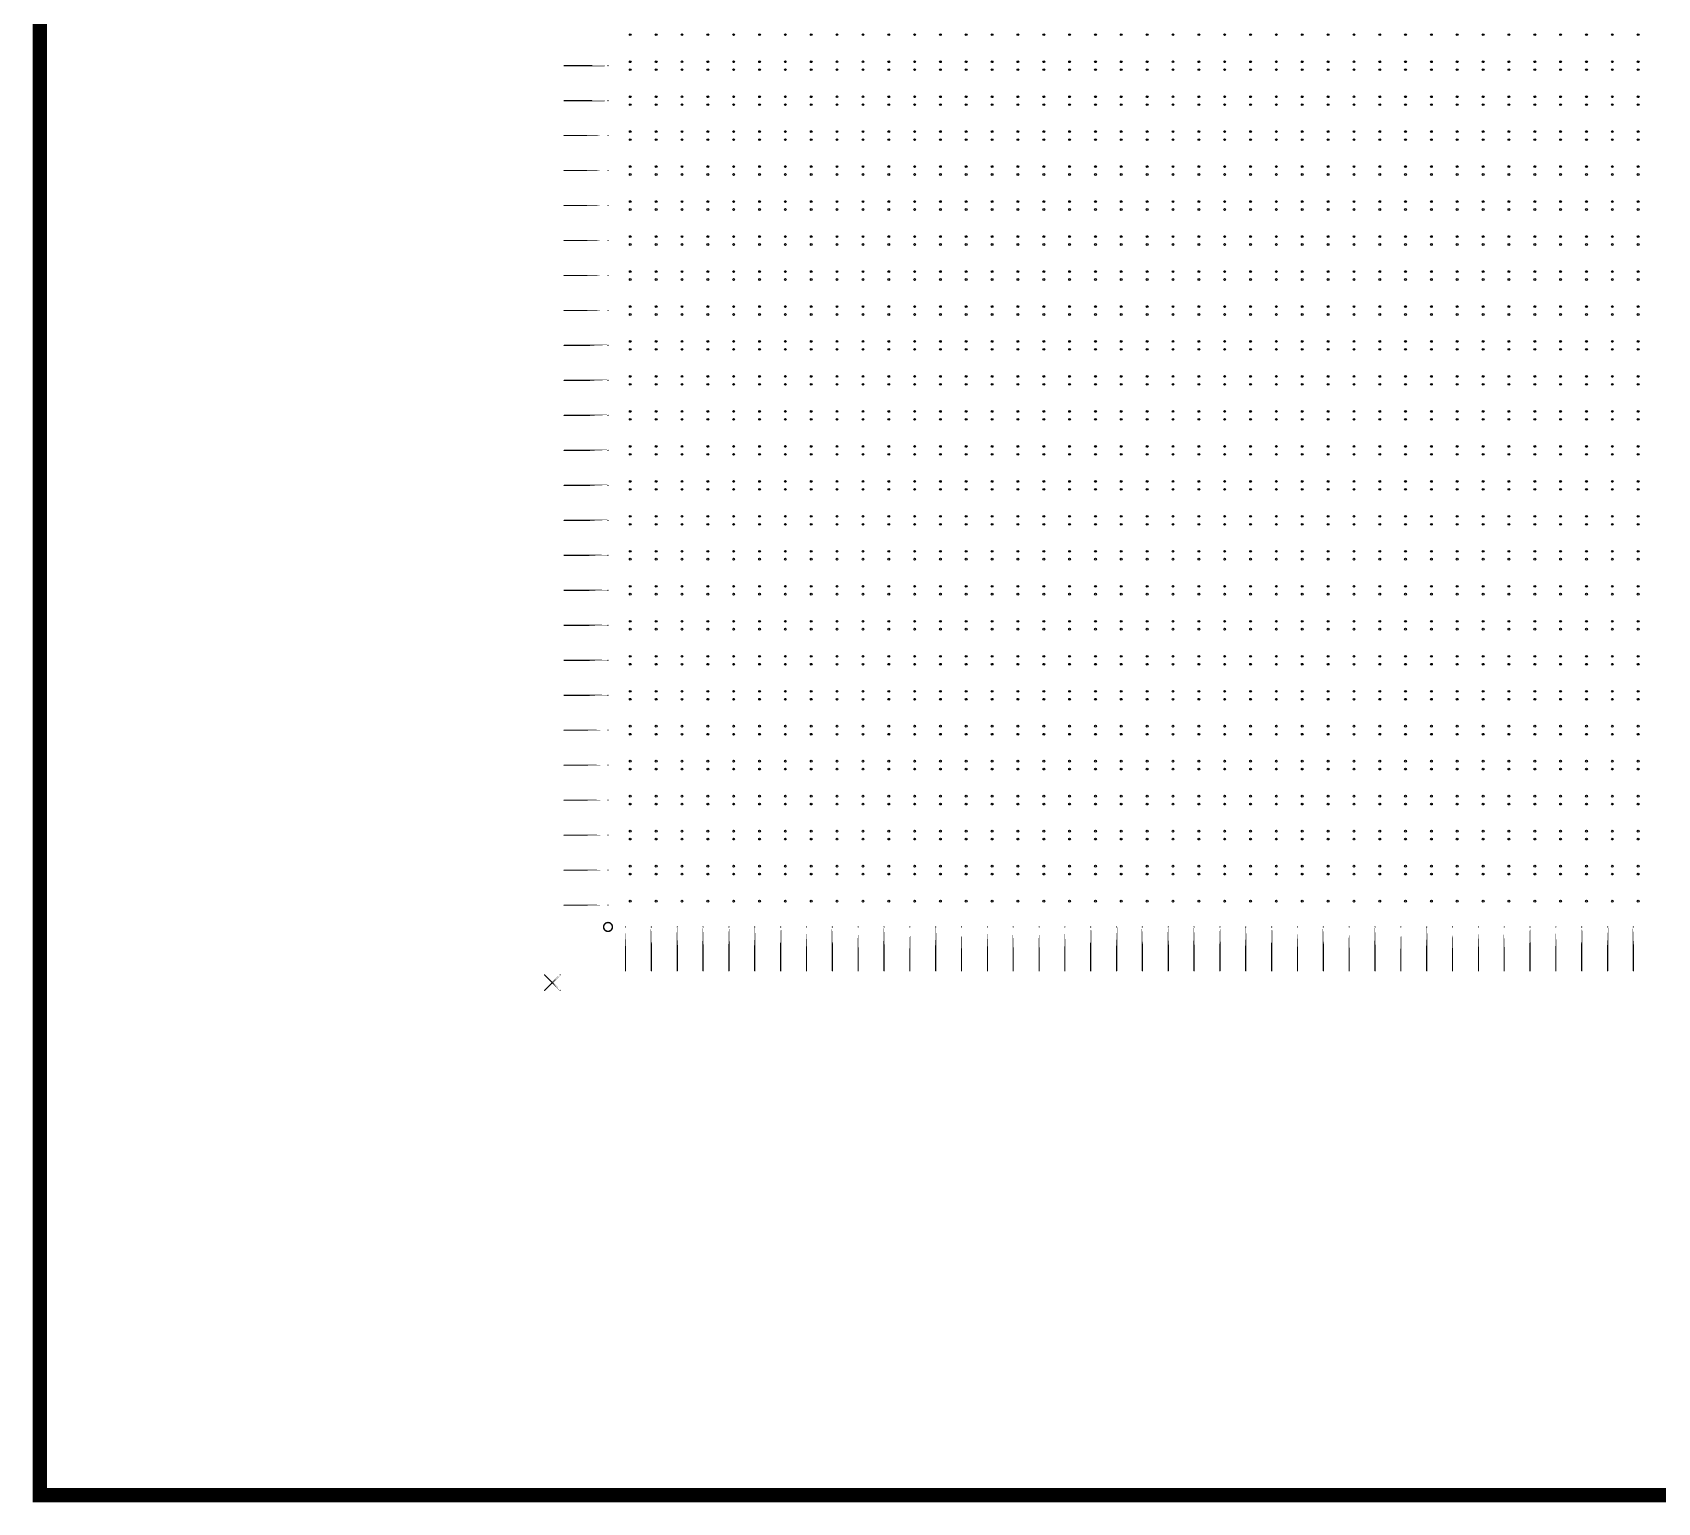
# Model space of a CAD drawing. Extents: x 11 to 212, y 11 to 212.
# Drawn here: x 10.7 to 121.7, y 10.7 to 111.1 of the extents above; entities that cross this region are included whole.
import ezdxf

# ---------------------------------------------------------------- set-up
doc = ezdxf.new("R2010")
doc.units = 0
doc.layers.get('0').update_dxf_attribs({"linetype": 'continuous'})
doc.layers.add('P2', color=7, linetype='continuous')

# ---------------------------------------------------------------- blocks, each defined once
blk = doc.blocks.new('cutlineendpoint')
at = {"const_width": 0.04}
blk.add_lwpolyline([(-0.02, 0, 1), (0.02, 0, 1)], format="xyb", close=True, dxfattribs=at)

msp = doc.modelspace()

# ---------------------------------------------------------------- linework, layer by layer
at = {"layer": 'P2'}
for points, const_width in [([(11.2, 211.2), (211.2, 211.2), (211.2, 11.2), (11.2, 11.2)], 1), ([(50, 108.81), (47, 108.81)], 0.08), ([(50, 106.42), (47, 106.42)], 0.08), ([(50, 104.04), (47, 104.04)], 0.08), ([(50, 101.65), (47, 101.65)], 0.08), ([(50, 99.26), (47, 99.26)], 0.08), ([(50, 96.87), (47, 96.87)], 0.08), ([(50, 94.48), (47, 94.48)], 0.08), ([(50, 92.09), (47, 92.09)], 0.08), ([(50, 89.71), (47, 89.71)], 0.08), ([(50, 87.32), (47, 87.32)], 0.08), ([(50, 84.93), (47, 84.93)], 0.08), ([(50, 82.54), (47, 82.54)], 0.08), ([(50, 80.15), (47, 80.15)], 0.08), ([(50, 77.76), (47, 77.76)], 0.08), ([(50, 75.38), (47, 75.38)], 0.08), ([(50, 72.99), (47, 72.99)], 0.08), ([(50, 70.6), (47, 70.6)], 0.08), ([(50, 68.21), (47, 68.21)], 0.08), ([(50, 65.82), (47, 65.82)], 0.08), ([(50, 63.44), (47, 63.44)], 0.08), ([(50, 61.05), (47, 61.05)], 0.08), ([(50, 58.66), (47, 58.66)], 0.08), ([(50, 56.27), (47, 56.27)], 0.08), ([(50, 53.88), (47, 53.88)], 0.08), ([(50, 51.49), (47, 51.49)], 0.08), ([(51.2, 50), (51.2, 47)], 0.08), ([(52.96, 50), (52.96, 47)], 0.08), ([(54.73, 50), (54.73, 47)], 0.08), ([(56.49, 50), (56.49, 47)], 0.08), ([(58.26, 50), (58.26, 47)], 0.08), ([(60.02, 50), (60.02, 47)], 0.08), ([(61.79, 50), (61.79, 47)], 0.08), ([(63.55, 50), (63.55, 47)], 0.08), ([(65.32, 50), (65.32, 47)], 0.08), ([(67.08, 50), (67.08, 47)], 0.08), ([(68.85, 50), (68.85, 47)], 0.08), ([(70.61, 50), (70.61, 47)], 0.08), ([(72.38, 50), (72.38, 47)], 0.08), ([(74.14, 50), (74.14, 47)], 0.08), ([(75.91, 50), (75.91, 47)], 0.08), ([(77.67, 50), (77.67, 47)], 0.08), ([(79.44, 50), (79.44, 47)], 0.08), ([(81.2, 50), (81.2, 47)], 0.08), ([(82.96, 50), (82.96, 47)], 0.08), ([(84.73, 50), (84.73, 47)], 0.08), ([(86.49, 50), (86.49, 47)], 0.08), ([(88.26, 50), (88.26, 47)], 0.08), ([(90.02, 50), (90.02, 47)], 0.08), ([(91.79, 50), (91.79, 47)], 0.08), ([(93.55, 50), (93.55, 47)], 0.08), ([(95.32, 50), (95.32, 47)], 0.08), ([(97.08, 50), (97.08, 47)], 0.08), ([(98.85, 50), (98.85, 47)], 0.08), ([(100.61, 50), (100.61, 47)], 0.08), ([(102.38, 50), (102.38, 47)], 0.08), ([(104.14, 50), (104.14, 47)], 0.08), ([(105.91, 50), (105.91, 47)], 0.08), ([(107.67, 50), (107.67, 47)], 0.08), ([(109.44, 50), (109.44, 47)], 0.08), ([(111.2, 50), (111.2, 47)], 0.08), ([(112.96, 50), (112.96, 47)], 0.08), ([(114.73, 50), (114.73, 47)], 0.08), ([(116.49, 50), (116.49, 47)], 0.08), ([(118.26, 50), (118.26, 47)], 0.08), ([(120.02, 50), (120.02, 47)], 0.08), ([(46.73, 46.73), (45.67, 45.67)], 0.08), ([(46.73, 45.67), (45.67, 46.73)], 0.08)]:
    msp.add_lwpolyline(points, close=True, dxfattribs=dict(at, const_width=const_width))
at = {"layer": 'P2', "const_width": 0.1}
msp.add_lwpolyline([(49.7, 50, 1), (50.3, 50, 1)], format="xyb", close=True, dxfattribs=at)
at = {"layer": 'P2'}
for centre in [(51.52, 110.93), (53.29, 110.93), (55.05, 110.93), (56.82, 110.93), (58.58, 110.93), (60.35, 110.93), (62.11, 110.93), (63.88, 110.93), (65.64, 110.93), (67.41, 110.93), (69.17, 110.93), (70.94, 110.93), (72.7, 110.93), (74.46, 110.93), (76.23, 110.93), (77.99, 110.93), (79.76, 110.93), (81.52, 110.93), (83.29, 110.93), (85.05, 110.93), (86.82, 110.93), (88.58, 110.93), (90.35, 110.93), (92.11, 110.93), (93.88, 110.93), (95.64, 110.93), (97.41, 110.93), (99.17, 110.93), (100.94, 110.93), (102.7, 110.93), (104.46, 110.93), (106.23, 110.93), (107.99, 110.93), (109.76, 110.93), (111.52, 110.93), (113.29, 110.93), (115.05, 110.93), (116.82, 110.93), (118.58, 110.93), (120.35, 110.93), (51.52, 109.08), (53.29, 109.08), (55.05, 109.08), (56.82, 109.08), (58.58, 109.08), (60.35, 109.08), (62.11, 109.08), (63.88, 109.08), (65.64, 109.08), (67.41, 109.08), (69.17, 109.08), (70.94, 109.08), (72.7, 109.08), (74.46, 109.08), (76.23, 109.08), (77.99, 109.08), (79.76, 109.08), (81.52, 109.08), (83.29, 109.08), (85.05, 109.08), (86.82, 109.08), (88.58, 109.08), (90.35, 109.08), (92.11, 109.08), (93.88, 109.08), (95.64, 109.08), (97.41, 109.08), (99.17, 109.08), (100.94, 109.08), (102.7, 109.08), (104.46, 109.08), (106.23, 109.08), (107.99, 109.08), (109.76, 109.08), (111.52, 109.08), (113.29, 109.08), (115.05, 109.08), (116.82, 109.08), (118.58, 109.08), (120.35, 109.08), (51.52, 108.54), (53.29, 108.54), (55.05, 108.54), (56.82, 108.54), (58.58, 108.54), (60.35, 108.54), (62.11, 108.54), (63.88, 108.54), (65.64, 108.54), (67.41, 108.54), (69.17, 108.54), (70.94, 108.54), (72.7, 108.54), (74.46, 108.54), (76.23, 108.54), (77.99, 108.54), (79.76, 108.54), (81.52, 108.54), (83.29, 108.54), (85.05, 108.54), (86.82, 108.54), (88.58, 108.54), (90.35, 108.54), (92.11, 108.54), (93.88, 108.54), (95.64, 108.54), (97.41, 108.54), (99.17, 108.54), (100.94, 108.54), (102.7, 108.54), (104.46, 108.54), (106.23, 108.54), (107.99, 108.54), (109.76, 108.54), (111.52, 108.54), (113.29, 108.54), (115.05, 108.54), (116.82, 108.54), (118.58, 108.54), (120.35, 108.54), (51.52, 106.69), (53.29, 106.69), (55.05, 106.69), (56.82, 106.69), (58.58, 106.69), (60.35, 106.69), (62.11, 106.69), (63.88, 106.69), (65.64, 106.69), (67.41, 106.69), (69.17, 106.69), (70.94, 106.69), (72.7, 106.69), (74.46, 106.69), (76.23, 106.69), (77.99, 106.69), (79.76, 106.69), (81.52, 106.69), (83.29, 106.69), (85.05, 106.69), (86.82, 106.69), (88.58, 106.69), (90.35, 106.69), (92.11, 106.69), (93.88, 106.69), (95.64, 106.69), (97.41, 106.69), (99.17, 106.69), (100.94, 106.69), (102.7, 106.69), (104.46, 106.69), (106.23, 106.69), (107.99, 106.69), (109.76, 106.69), (111.52, 106.69), (113.29, 106.69), (115.05, 106.69), (116.82, 106.69), (118.58, 106.69), (120.35, 106.69), (51.52, 106.15), (53.29, 106.15), (55.05, 106.15), (56.82, 106.15), (58.58, 106.15), (60.35, 106.15), (62.11, 106.15), (63.88, 106.15), (65.64, 106.15), (67.41, 106.15), (69.17, 106.15), (70.94, 106.15), (72.7, 106.15), (74.46, 106.15), (76.23, 106.15), (77.99, 106.15), (79.76, 106.15), (81.52, 106.15), (83.29, 106.15), (85.05, 106.15), (86.82, 106.15), (88.58, 106.15), (90.35, 106.15), (92.11, 106.15), (93.88, 106.15), (95.64, 106.15), (97.41, 106.15), (99.17, 106.15), (100.94, 106.15), (102.7, 106.15), (104.46, 106.15), (106.23, 106.15), (107.99, 106.15), (109.76, 106.15), (111.52, 106.15), (113.29, 106.15), (115.05, 106.15), (116.82, 106.15), (118.58, 106.15), (120.35, 106.15), (51.52, 104.31), (53.29, 104.31), (55.05, 104.31), (56.82, 104.31), (58.58, 104.31), (60.35, 104.31), (62.11, 104.31), (63.88, 104.31), (65.64, 104.31), (67.41, 104.31), (69.17, 104.31), (70.94, 104.31), (72.7, 104.31), (74.46, 104.31), (76.23, 104.31), (77.99, 104.31), (79.76, 104.31), (81.52, 104.31), (83.29, 104.31), (85.05, 104.31), (86.82, 104.31), (88.58, 104.31), (90.35, 104.31), (92.11, 104.31), (93.88, 104.31), (95.64, 104.31), (97.41, 104.31), (99.17, 104.31), (100.94, 104.31), (102.7, 104.31), (104.46, 104.31), (106.23, 104.31), (107.99, 104.31), (109.76, 104.31), (111.52, 104.31), (113.29, 104.31), (115.05, 104.31), (116.82, 104.31), (118.58, 104.31), (120.35, 104.31), (51.52, 103.76), (53.29, 103.76), (55.05, 103.76), (56.82, 103.76), (58.58, 103.76), (60.35, 103.76), (62.11, 103.76), (63.88, 103.76), (65.64, 103.76), (67.41, 103.76), (69.17, 103.76), (70.94, 103.76), (72.7, 103.76), (74.46, 103.76), (76.23, 103.76), (77.99, 103.76), (79.76, 103.76), (81.52, 103.76), (83.29, 103.76), (85.05, 103.76), (86.82, 103.76), (88.58, 103.76), (90.35, 103.76), (92.11, 103.76), (93.88, 103.76), (95.64, 103.76), (97.41, 103.76), (99.17, 103.76), (100.94, 103.76), (102.7, 103.76), (104.46, 103.76), (106.23, 103.76), (107.99, 103.76), (109.76, 103.76), (111.52, 103.76), (113.29, 103.76), (115.05, 103.76), (116.82, 103.76), (118.58, 103.76), (120.35, 103.76), (51.52, 101.92), (51.52, 101.38), (53.29, 101.92), (53.29, 101.38), (55.05, 101.92), (55.05, 101.38), (56.82, 101.92), (56.82, 101.38), (58.58, 101.92), (58.58, 101.38), (60.35, 101.92), (60.35, 101.38), (62.11, 101.92), (62.11, 101.38), (63.88, 101.92), (63.88, 101.38), (65.64, 101.92), (65.64, 101.38), (67.41, 101.92), (67.41, 101.38), (69.17, 101.92), (69.17, 101.38), (70.94, 101.92), (70.94, 101.38), (72.7, 101.92), (72.7, 101.38), (74.46, 101.92), (74.46, 101.38), (76.23, 101.92), (76.23, 101.38), (77.99, 101.92), (77.99, 101.38), (79.76, 101.92), (79.76, 101.38), (81.52, 101.92), (81.52, 101.38), (83.29, 101.92), (83.29, 101.38), (85.05, 101.92), (85.05, 101.38), (86.82, 101.92), (86.82, 101.38), (88.58, 101.92), (88.58, 101.38), (90.35, 101.92), (90.35, 101.38), (92.11, 101.92), (92.11, 101.38), (93.88, 101.92), (93.88, 101.38), (95.64, 101.92), (95.64, 101.38), (97.41, 101.92), (97.41, 101.38), (99.17, 101.92), (99.17, 101.38), (100.94, 101.92), (100.94, 101.38), (102.7, 101.92), (102.7, 101.38), (104.46, 101.92), (104.46, 101.38), (106.23, 101.92), (106.23, 101.38), (107.99, 101.92), (107.99, 101.38), (109.76, 101.92), (109.76, 101.38), (111.52, 101.92), (111.52, 101.38), (113.29, 101.92), (113.29, 101.38), (115.05, 101.92), (115.05, 101.38), (116.82, 101.92), (116.82, 101.38), (118.58, 101.92), (118.58, 101.38), (120.35, 101.92), (120.35, 101.38), (51.52, 99.53), (51.52, 98.99), (53.29, 99.53), (53.29, 98.99), (55.05, 99.53), (55.05, 98.99), (56.82, 99.53), (56.82, 98.99), (58.58, 99.53), (58.58, 98.99), (60.35, 99.53), (60.35, 98.99), (62.11, 99.53), (62.11, 98.99), (63.88, 99.53), (63.88, 98.99), (65.64, 99.53), (65.64, 98.99), (67.41, 99.53), (67.41, 98.99), (69.17, 99.53), (69.17, 98.99), (70.94, 99.53), (70.94, 98.99), (72.7, 99.53), (72.7, 98.99), (74.46, 99.53), (74.46, 98.99), (76.23, 99.53), (76.23, 98.99), (77.99, 99.53), (77.99, 98.99), (79.76, 99.53), (79.76, 98.99), (81.52, 99.53), (81.52, 98.99), (83.29, 99.53), (83.29, 98.99), (85.05, 99.53), (85.05, 98.99), (86.82, 99.53), (86.82, 98.99), (88.58, 99.53), (88.58, 98.99), (90.35, 99.53), (90.35, 98.99), (92.11, 99.53), (92.11, 98.99), (93.88, 99.53), (93.88, 98.99), (95.64, 99.53), (95.64, 98.99), (97.41, 99.53), (97.41, 98.99), (99.17, 99.53), (99.17, 98.99), (100.94, 99.53), (100.94, 98.99), (102.7, 99.53), (102.7, 98.99), (104.46, 99.53), (104.46, 98.99), (106.23, 99.53), (106.23, 98.99), (107.99, 99.53), (107.99, 98.99), (109.76, 99.53), (109.76, 98.99), (111.52, 99.53), (111.52, 98.99), (113.29, 99.53), (113.29, 98.99), (115.05, 99.53), (115.05, 98.99), (116.82, 99.53), (116.82, 98.99), (118.58, 99.53), (118.58, 98.99), (120.35, 99.53), (120.35, 98.99), (51.52, 97.14), (51.52, 96.6), (53.29, 97.14), (53.29, 96.6), (55.05, 97.14), (55.05, 96.6), (56.82, 97.14), (56.82, 96.6), (58.58, 97.14), (58.58, 96.6), (60.35, 97.14), (60.35, 96.6), (62.11, 97.14), (62.11, 96.6), (63.88, 97.14), (63.88, 96.6), (65.64, 97.14), (65.64, 96.6), (67.41, 97.14), (67.41, 96.6), (69.17, 97.14), (69.17, 96.6), (70.94, 97.14), (70.94, 96.6), (72.7, 97.14), (72.7, 96.6), (74.46, 97.14), (74.46, 96.6), (76.23, 97.14), (76.23, 96.6), (77.99, 97.14), (77.99, 96.6), (79.76, 97.14), (79.76, 96.6), (81.52, 97.14), (81.52, 96.6), (83.29, 97.14), (83.29, 96.6), (85.05, 97.14), (85.05, 96.6), (86.82, 97.14), (86.82, 96.6), (88.58, 97.14), (88.58, 96.6), (90.35, 97.14), (90.35, 96.6), (92.11, 97.14), (92.11, 96.6), (93.88, 97.14), (93.88, 96.6), (95.64, 97.14), (95.64, 96.6), (97.41, 97.14), (97.41, 96.6), (99.17, 97.14), (99.17, 96.6), (100.94, 97.14), (100.94, 96.6), (102.7, 97.14), (102.7, 96.6), (104.46, 97.14), (104.46, 96.6), (106.23, 97.14), (106.23, 96.6), (107.99, 97.14), (107.99, 96.6), (109.76, 97.14), (109.76, 96.6), (111.52, 97.14), (111.52, 96.6), (113.29, 97.14), (113.29, 96.6), (115.05, 97.14), (115.05, 96.6), (116.82, 97.14), (116.82, 96.6), (118.58, 97.14), (118.58, 96.6), (120.35, 97.14), (120.35, 96.6), (51.52, 94.75), (53.29, 94.75), (55.05, 94.75), (56.82, 94.75), (58.58, 94.75), (60.35, 94.75), (62.11, 94.75), (63.88, 94.75), (65.64, 94.75), (67.41, 94.75), (69.17, 94.75), (70.94, 94.75), (72.7, 94.75), (74.46, 94.75), (76.23, 94.75), (77.99, 94.75), (79.76, 94.75), (81.52, 94.75), (83.29, 94.75), (85.05, 94.75), (86.82, 94.75), (88.58, 94.75), (90.35, 94.75), (92.11, 94.75), (93.88, 94.75), (95.64, 94.75), (97.41, 94.75), (99.17, 94.75), (100.94, 94.75), (102.7, 94.75), (104.46, 94.75), (106.23, 94.75), (107.99, 94.75), (109.76, 94.75), (111.52, 94.75), (113.29, 94.75), (115.05, 94.75), (116.82, 94.75), (118.58, 94.75), (120.35, 94.75), (51.52, 94.21), (53.29, 94.21), (55.05, 94.21), (56.82, 94.21), (58.58, 94.21), (60.35, 94.21), (62.11, 94.21), (63.88, 94.21), (65.64, 94.21), (67.41, 94.21), (69.17, 94.21), (70.94, 94.21), (72.7, 94.21), (74.46, 94.21), (76.23, 94.21), (77.99, 94.21), (79.76, 94.21), (81.52, 94.21), (83.29, 94.21), (85.05, 94.21), (86.82, 94.21), (88.58, 94.21), (90.35, 94.21), (92.11, 94.21), (93.88, 94.21), (95.64, 94.21), (97.41, 94.21), (99.17, 94.21), (100.94, 94.21), (102.7, 94.21), (104.46, 94.21), (106.23, 94.21), (107.99, 94.21), (109.76, 94.21), (111.52, 94.21), (113.29, 94.21), (115.05, 94.21), (116.82, 94.21), (118.58, 94.21), (120.35, 94.21), (51.52, 92.36), (53.29, 92.36), (55.05, 92.36), (56.82, 92.36), (58.58, 92.36), (60.35, 92.36), (62.11, 92.36), (63.88, 92.36), (65.64, 92.36), (67.41, 92.36), (69.17, 92.36), (70.94, 92.36), (72.7, 92.36), (74.46, 92.36), (76.23, 92.36), (77.99, 92.36), (79.76, 92.36), (81.52, 92.36), (83.29, 92.36), (85.05, 92.36), (86.82, 92.36), (88.58, 92.36), (90.35, 92.36), (92.11, 92.36), (93.88, 92.36), (95.64, 92.36), (97.41, 92.36), (99.17, 92.36), (100.94, 92.36), (102.7, 92.36), (104.46, 92.36), (106.23, 92.36), (107.99, 92.36), (109.76, 92.36), (111.52, 92.36), (113.29, 92.36), (115.05, 92.36), (116.82, 92.36), (118.58, 92.36), (120.35, 92.36), (51.52, 91.82), (53.29, 91.82), (55.05, 91.82), (56.82, 91.82), (58.58, 91.82), (60.35, 91.82), (62.11, 91.82), (63.88, 91.82), (65.64, 91.82), (67.41, 91.82), (69.17, 91.82), (70.94, 91.82), (72.7, 91.82), (74.46, 91.82), (76.23, 91.82), (77.99, 91.82), (79.76, 91.82), (81.52, 91.82), (83.29, 91.82), (85.05, 91.82), (86.82, 91.82), (88.58, 91.82), (90.35, 91.82), (92.11, 91.82), (93.88, 91.82), (95.64, 91.82), (97.41, 91.82), (99.17, 91.82), (100.94, 91.82), (102.7, 91.82), (104.46, 91.82), (106.23, 91.82), (107.99, 91.82), (109.76, 91.82), (111.52, 91.82), (113.29, 91.82), (115.05, 91.82), (116.82, 91.82), (118.58, 91.82), (120.35, 91.82), (51.52, 89.98), (53.29, 89.98), (55.05, 89.98), (56.82, 89.98), (58.58, 89.98), (60.35, 89.98), (62.11, 89.98), (63.88, 89.98), (65.64, 89.98), (67.41, 89.98), (69.17, 89.98), (70.94, 89.98), (72.7, 89.98), (74.46, 89.98), (76.23, 89.98), (77.99, 89.98), (79.76, 89.98), (81.52, 89.98), (83.29, 89.98), (85.05, 89.98), (86.82, 89.98), (88.58, 89.98), (90.35, 89.98), (92.11, 89.98), (93.88, 89.98), (95.64, 89.98), (97.41, 89.98), (99.17, 89.98), (100.94, 89.98), (102.7, 89.98), (104.46, 89.98), (106.23, 89.98), (107.99, 89.98), (109.76, 89.98), (111.52, 89.98), (113.29, 89.98), (115.05, 89.98), (116.82, 89.98), (118.58, 89.98), (120.35, 89.98), (51.52, 89.44), (53.29, 89.44), (55.05, 89.44), (56.82, 89.44), (58.58, 89.44), (60.35, 89.44), (62.11, 89.44), (63.88, 89.44), (65.64, 89.44), (67.41, 89.44), (69.17, 89.44), (70.94, 89.44), (72.7, 89.44), (74.46, 89.44), (76.23, 89.44), (77.99, 89.44), (79.76, 89.44), (81.52, 89.44), (83.29, 89.44), (85.05, 89.44), (86.82, 89.44), (88.58, 89.44), (90.35, 89.44), (92.11, 89.44), (93.88, 89.44), (95.64, 89.44), (97.41, 89.44), (99.17, 89.44), (100.94, 89.44), (102.7, 89.44), (104.46, 89.44), (106.23, 89.44), (107.99, 89.44), (109.76, 89.44), (111.52, 89.44), (113.29, 89.44), (115.05, 89.44), (116.82, 89.44), (118.58, 89.44), (120.35, 89.44), (51.52, 87.59), (51.52, 87.05), (53.29, 87.59), (53.29, 87.05), (55.05, 87.59), (55.05, 87.05), (56.82, 87.59), (56.82, 87.05), (58.58, 87.59), (58.58, 87.05), (60.35, 87.59), (60.35, 87.05), (62.11, 87.59), (62.11, 87.05), (63.88, 87.59), (63.88, 87.05), (65.64, 87.59), (65.64, 87.05), (67.41, 87.59), (67.41, 87.05), (69.17, 87.59), (69.17, 87.05), (70.94, 87.59), (70.94, 87.05), (72.7, 87.59), (72.7, 87.05), (74.46, 87.59), (74.46, 87.05), (76.23, 87.59), (76.23, 87.05), (77.99, 87.59), (77.99, 87.05), (79.76, 87.59), (79.76, 87.05), (81.52, 87.59), (81.52, 87.05), (83.29, 87.59), (83.29, 87.05), (85.05, 87.59), (85.05, 87.05), (86.82, 87.59), (86.82, 87.05), (88.58, 87.59), (88.58, 87.05), (90.35, 87.59), (90.35, 87.05), (92.11, 87.59), (92.11, 87.05), (93.88, 87.59), (93.88, 87.05), (95.64, 87.59), (95.64, 87.05), (97.41, 87.59), (97.41, 87.05), (99.17, 87.59), (99.17, 87.05), (100.94, 87.59), (100.94, 87.05), (102.7, 87.59), (102.7, 87.05), (104.46, 87.59), (104.46, 87.05), (106.23, 87.59), (106.23, 87.05), (107.99, 87.59), (107.99, 87.05), (109.76, 87.59), (109.76, 87.05), (111.52, 87.59), (111.52, 87.05), (113.29, 87.59), (113.29, 87.05), (115.05, 87.59), (115.05, 87.05), (116.82, 87.59), (116.82, 87.05), (118.58, 87.59), (118.58, 87.05), (120.35, 87.59), (120.35, 87.05), (51.52, 85.2), (51.52, 84.66), (53.29, 85.2), (53.29, 84.66), (55.05, 85.2), (55.05, 84.66), (56.82, 85.2), (56.82, 84.66), (58.58, 85.2), (58.58, 84.66), (60.35, 85.2), (60.35, 84.66), (62.11, 85.2), (62.11, 84.66), (63.88, 85.2), (63.88, 84.66), (65.64, 85.2), (65.64, 84.66), (67.41, 85.2), (67.41, 84.66), (69.17, 85.2), (69.17, 84.66), (70.94, 85.2), (70.94, 84.66), (72.7, 85.2), (72.7, 84.66), (74.46, 85.2), (74.46, 84.66), (76.23, 85.2), (76.23, 84.66), (77.99, 85.2), (77.99, 84.66), (79.76, 85.2), (79.76, 84.66), (81.52, 85.2), (81.52, 84.66), (83.29, 85.2), (83.29, 84.66), (85.05, 85.2), (85.05, 84.66), (86.82, 85.2), (86.82, 84.66), (88.58, 85.2), (88.58, 84.66), (90.35, 85.2), (90.35, 84.66), (92.11, 85.2), (92.11, 84.66), (93.88, 85.2), (93.88, 84.66), (95.64, 85.2), (95.64, 84.66), (97.41, 85.2), (97.41, 84.66), (99.17, 85.2), (99.17, 84.66), (100.94, 85.2), (100.94, 84.66), (102.7, 85.2), (102.7, 84.66), (104.46, 85.2), (104.46, 84.66), (106.23, 85.2), (106.23, 84.66), (107.99, 85.2), (107.99, 84.66), (109.76, 85.2), (109.76, 84.66), (111.52, 85.2), (111.52, 84.66), (113.29, 85.2), (113.29, 84.66), (115.05, 85.2), (115.05, 84.66), (116.82, 85.2), (116.82, 84.66), (118.58, 85.2), (118.58, 84.66), (120.35, 85.2), (120.35, 84.66), (51.52, 82.81), (51.52, 82.27), (53.29, 82.81), (53.29, 82.27), (55.05, 82.81), (55.05, 82.27), (56.82, 82.81), (56.82, 82.27), (58.58, 82.81), (58.58, 82.27), (60.35, 82.81), (60.35, 82.27), (62.11, 82.81), (62.11, 82.27), (63.88, 82.81), (63.88, 82.27), (65.64, 82.81), (65.64, 82.27), (67.41, 82.81), (67.41, 82.27), (69.17, 82.81), (69.17, 82.27), (70.94, 82.81), (70.94, 82.27), (72.7, 82.81), (72.7, 82.27), (74.46, 82.81), (74.46, 82.27), (76.23, 82.81), (76.23, 82.27), (77.99, 82.81), (77.99, 82.27), (79.76, 82.81), (79.76, 82.27), (81.52, 82.81), (81.52, 82.27), (83.29, 82.81), (83.29, 82.27), (85.05, 82.81), (85.05, 82.27), (86.82, 82.81), (86.82, 82.27), (88.58, 82.81), (88.58, 82.27), (90.35, 82.81), (90.35, 82.27), (92.11, 82.81), (92.11, 82.27), (93.88, 82.81), (93.88, 82.27), (95.64, 82.81), (95.64, 82.27), (97.41, 82.81), (97.41, 82.27), (99.17, 82.81), (99.17, 82.27), (100.94, 82.81), (100.94, 82.27), (102.7, 82.81), (102.7, 82.27), (104.46, 82.81), (104.46, 82.27), (106.23, 82.81), (106.23, 82.27), (107.99, 82.81), (107.99, 82.27), (109.76, 82.81), (109.76, 82.27), (111.52, 82.81), (111.52, 82.27), (113.29, 82.81), (113.29, 82.27), (115.05, 82.81), (115.05, 82.27), (116.82, 82.81), (116.82, 82.27), (118.58, 82.81), (118.58, 82.27), (120.35, 82.81), (120.35, 82.27), (51.52, 80.42), (51.52, 79.88), (53.29, 80.42), (53.29, 79.88), (55.05, 80.42), (55.05, 79.88), (56.82, 80.42), (56.82, 79.88), (58.58, 80.42), (58.58, 79.88), (60.35, 80.42), (60.35, 79.88), (62.11, 80.42), (62.11, 79.88), (63.88, 80.42), (63.88, 79.88), (65.64, 80.42), (65.64, 79.88), (67.41, 80.42), (67.41, 79.88), (69.17, 80.42), (69.17, 79.88), (70.94, 80.42), (70.94, 79.88), (72.7, 80.42), (72.7, 79.88), (74.46, 80.42), (74.46, 79.88), (76.23, 80.42), (76.23, 79.88), (77.99, 80.42), (77.99, 79.88), (79.76, 80.42), (79.76, 79.88), (81.52, 80.42), (81.52, 79.88), (83.29, 80.42), (83.29, 79.88), (85.05, 80.42), (85.05, 79.88), (86.82, 80.42), (86.82, 79.88), (88.58, 80.42), (88.58, 79.88), (90.35, 80.42), (90.35, 79.88), (92.11, 80.42), (92.11, 79.88), (93.88, 80.42), (93.88, 79.88), (95.64, 80.42), (95.64, 79.88), (97.41, 80.42), (97.41, 79.88), (99.17, 80.42), (99.17, 79.88), (100.94, 80.42), (100.94, 79.88), (102.7, 80.42), (102.7, 79.88), (104.46, 80.42), (104.46, 79.88), (106.23, 80.42), (106.23, 79.88), (107.99, 80.42), (107.99, 79.88), (109.76, 80.42), (109.76, 79.88), (111.52, 80.42), (111.52, 79.88), (113.29, 80.42), (113.29, 79.88), (115.05, 80.42), (115.05, 79.88), (116.82, 80.42), (116.82, 79.88), (118.58, 80.42), (118.58, 79.88), (120.35, 80.42), (120.35, 79.88), (51.52, 78.04), (53.29, 78.04), (55.05, 78.04), (56.82, 78.04), (58.58, 78.04), (60.35, 78.04), (62.11, 78.04), (63.88, 78.04), (65.64, 78.04), (67.41, 78.04), (69.17, 78.04), (70.94, 78.04), (72.7, 78.04), (74.46, 78.04), (76.23, 78.04), (77.99, 78.04), (79.76, 78.04), (81.52, 78.04), (83.29, 78.04), (85.05, 78.04), (86.82, 78.04), (88.58, 78.04), (90.35, 78.04), (92.11, 78.04), (93.88, 78.04), (95.64, 78.04), (97.41, 78.04), (99.17, 78.04), (100.94, 78.04), (102.7, 78.04), (104.46, 78.04), (106.23, 78.04), (107.99, 78.04), (109.76, 78.04), (111.52, 78.04), (113.29, 78.04), (115.05, 78.04), (116.82, 78.04), (118.58, 78.04), (120.35, 78.04), (51.52, 77.49), (53.29, 77.49), (55.05, 77.49), (56.82, 77.49), (58.58, 77.49), (60.35, 77.49), (62.11, 77.49), (63.88, 77.49), (65.64, 77.49), (67.41, 77.49), (69.17, 77.49), (70.94, 77.49), (72.7, 77.49), (74.46, 77.49), (76.23, 77.49), (77.99, 77.49), (79.76, 77.49), (81.52, 77.49), (83.29, 77.49), (85.05, 77.49), (86.82, 77.49), (88.58, 77.49), (90.35, 77.49), (92.11, 77.49), (93.88, 77.49), (95.64, 77.49), (97.41, 77.49), (99.17, 77.49), (100.94, 77.49), (102.7, 77.49), (104.46, 77.49), (106.23, 77.49), (107.99, 77.49), (109.76, 77.49), (111.52, 77.49), (113.29, 77.49), (115.05, 77.49), (116.82, 77.49), (118.58, 77.49), (120.35, 77.49), (51.52, 75.65), (53.29, 75.65), (55.05, 75.65), (56.82, 75.65), (58.58, 75.65), (60.35, 75.65), (62.11, 75.65), (63.88, 75.65), (65.64, 75.65), (67.41, 75.65), (69.17, 75.65), (70.94, 75.65), (72.7, 75.65), (74.46, 75.65), (76.23, 75.65), (77.99, 75.65), (79.76, 75.65), (81.52, 75.65), (83.29, 75.65), (85.05, 75.65), (86.82, 75.65), (88.58, 75.65), (90.35, 75.65), (92.11, 75.65), (93.88, 75.65), (95.64, 75.65), (97.41, 75.65), (99.17, 75.65), (100.94, 75.65), (102.7, 75.65), (104.46, 75.65), (106.23, 75.65), (107.99, 75.65), (109.76, 75.65), (111.52, 75.65), (113.29, 75.65), (115.05, 75.65), (116.82, 75.65), (118.58, 75.65), (120.35, 75.65), (51.52, 75.11), (53.29, 75.11), (55.05, 75.11), (56.82, 75.11), (58.58, 75.11), (60.35, 75.11), (62.11, 75.11), (63.88, 75.11), (65.64, 75.11), (67.41, 75.11), (69.17, 75.11), (70.94, 75.11), (72.7, 75.11), (74.46, 75.11), (76.23, 75.11), (77.99, 75.11), (79.76, 75.11), (81.52, 75.11), (83.29, 75.11), (85.05, 75.11), (86.82, 75.11), (88.58, 75.11), (90.35, 75.11), (92.11, 75.11), (93.88, 75.11), (95.64, 75.11), (97.41, 75.11), (99.17, 75.11), (100.94, 75.11), (102.7, 75.11), (104.46, 75.11), (106.23, 75.11), (107.99, 75.11), (109.76, 75.11), (111.52, 75.11), (113.29, 75.11), (115.05, 75.11), (116.82, 75.11), (118.58, 75.11), (120.35, 75.11), (51.52, 73.26), (53.29, 73.26), (55.05, 73.26), (56.82, 73.26), (58.58, 73.26), (60.35, 73.26), (62.11, 73.26), (63.88, 73.26), (65.64, 73.26), (67.41, 73.26), (69.17, 73.26), (70.94, 73.26), (72.7, 73.26), (74.46, 73.26), (76.23, 73.26), (77.99, 73.26), (79.76, 73.26), (81.52, 73.26), (83.29, 73.26), (85.05, 73.26), (86.82, 73.26), (88.58, 73.26), (90.35, 73.26), (92.11, 73.26), (93.88, 73.26), (95.64, 73.26), (97.41, 73.26), (99.17, 73.26), (100.94, 73.26), (102.7, 73.26), (104.46, 73.26), (106.23, 73.26), (107.99, 73.26), (109.76, 73.26), (111.52, 73.26), (113.29, 73.26), (115.05, 73.26), (116.82, 73.26), (118.58, 73.26), (120.35, 73.26), (51.52, 72.72), (53.29, 72.72), (55.05, 72.72), (56.82, 72.72), (58.58, 72.72), (60.35, 72.72), (62.11, 72.72), (63.88, 72.72), (65.64, 72.72), (67.41, 72.72), (69.17, 72.72), (70.94, 72.72), (72.7, 72.72), (74.46, 72.72), (76.23, 72.72), (77.99, 72.72), (79.76, 72.72), (81.52, 72.72), (83.29, 72.72), (85.05, 72.72), (86.82, 72.72), (88.58, 72.72), (90.35, 72.72), (92.11, 72.72), (93.88, 72.72), (95.64, 72.72), (97.41, 72.72), (99.17, 72.72), (100.94, 72.72), (102.7, 72.72), (104.46, 72.72), (106.23, 72.72), (107.99, 72.72), (109.76, 72.72), (111.52, 72.72), (113.29, 72.72), (115.05, 72.72), (116.82, 72.72), (118.58, 72.72), (120.35, 72.72), (51.52, 70.87), (51.52, 70.33), (53.29, 70.87), (53.29, 70.33), (55.05, 70.87), (55.05, 70.33), (56.82, 70.87), (56.82, 70.33), (58.58, 70.87), (58.58, 70.33), (60.35, 70.87), (60.35, 70.33), (62.11, 70.87), (62.11, 70.33), (63.88, 70.87), (63.88, 70.33), (65.64, 70.87), (65.64, 70.33), (67.41, 70.87), (67.41, 70.33), (69.17, 70.87), (69.17, 70.33), (70.94, 70.87), (70.94, 70.33), (72.7, 70.87), (72.7, 70.33), (74.46, 70.87), (74.46, 70.33), (76.23, 70.87), (76.23, 70.33), (77.99, 70.87), (77.99, 70.33), (79.76, 70.87), (79.76, 70.33), (81.52, 70.87), (81.52, 70.33), (83.29, 70.87), (83.29, 70.33), (85.05, 70.87), (85.05, 70.33), (86.82, 70.87), (86.82, 70.33), (88.58, 70.87), (88.58, 70.33), (90.35, 70.87), (90.35, 70.33), (92.11, 70.87), (92.11, 70.33), (93.88, 70.87), (93.88, 70.33), (95.64, 70.87), (95.64, 70.33), (97.41, 70.87), (97.41, 70.33), (99.17, 70.87), (99.17, 70.33), (100.94, 70.87), (100.94, 70.33), (102.7, 70.87), (102.7, 70.33), (104.46, 70.87), (104.46, 70.33), (106.23, 70.87), (106.23, 70.33), (107.99, 70.87), (107.99, 70.33), (109.76, 70.87), (109.76, 70.33), (111.52, 70.87), (111.52, 70.33), (113.29, 70.87), (113.29, 70.33), (115.05, 70.87), (115.05, 70.33), (116.82, 70.87), (116.82, 70.33), (118.58, 70.87), (118.58, 70.33), (120.35, 70.87), (120.35, 70.33), (51.52, 68.48), (51.52, 67.94), (53.29, 68.48), (53.29, 67.94), (55.05, 68.48), (55.05, 67.94), (56.82, 68.48), (56.82, 67.94), (58.58, 68.48), (58.58, 67.94), (60.35, 68.48), (60.35, 67.94), (62.11, 68.48), (62.11, 67.94), (63.88, 68.48), (63.88, 67.94), (65.64, 68.48), (65.64, 67.94), (67.41, 68.48), (67.41, 67.94), (69.17, 68.48), (69.17, 67.94), (70.94, 68.48), (70.94, 67.94), (72.7, 68.48), (72.7, 67.94), (74.46, 68.48), (74.46, 67.94), (76.23, 68.48), (76.23, 67.94), (77.99, 68.48), (77.99, 67.94), (79.76, 68.48), (79.76, 67.94), (81.52, 68.48), (81.52, 67.94), (83.29, 68.48), (83.29, 67.94), (85.05, 68.48), (85.05, 67.94), (86.82, 68.48), (86.82, 67.94), (88.58, 68.48), (88.58, 67.94), (90.35, 68.48), (90.35, 67.94), (92.11, 68.48), (92.11, 67.94), (93.88, 68.48), (93.88, 67.94), (95.64, 68.48), (95.64, 67.94), (97.41, 68.48), (97.41, 67.94), (99.17, 68.48), (99.17, 67.94), (100.94, 68.48), (100.94, 67.94), (102.7, 68.48), (102.7, 67.94), (104.46, 68.48), (104.46, 67.94), (106.23, 68.48), (106.23, 67.94), (107.99, 68.48), (107.99, 67.94), (109.76, 68.48), (109.76, 67.94), (111.52, 68.48), (111.52, 67.94), (113.29, 68.48), (113.29, 67.94), (115.05, 68.48), (115.05, 67.94), (116.82, 68.48), (116.82, 67.94), (118.58, 68.48), (118.58, 67.94), (120.35, 68.48), (120.35, 67.94), (51.52, 66.09), (51.52, 65.55), (53.29, 66.09), (53.29, 65.55), (55.05, 66.09), (55.05, 65.55), (56.82, 66.09), (56.82, 65.55), (58.58, 66.09), (58.58, 65.55), (60.35, 66.09), (60.35, 65.55), (62.11, 66.09), (62.11, 65.55), (63.88, 66.09), (63.88, 65.55), (65.64, 66.09), (65.64, 65.55), (67.41, 66.09), (67.41, 65.55), (69.17, 66.09), (69.17, 65.55), (70.94, 66.09), (70.94, 65.55), (72.7, 66.09), (72.7, 65.55), (74.46, 66.09), (74.46, 65.55), (76.23, 66.09), (76.23, 65.55), (77.99, 66.09), (77.99, 65.55), (79.76, 66.09), (79.76, 65.55), (81.52, 66.09), (81.52, 65.55), (83.29, 66.09), (83.29, 65.55), (85.05, 66.09), (85.05, 65.55), (86.82, 66.09), (86.82, 65.55), (88.58, 66.09), (88.58, 65.55), (90.35, 66.09), (90.35, 65.55), (92.11, 66.09), (92.11, 65.55), (93.88, 66.09), (93.88, 65.55), (95.64, 66.09), (95.64, 65.55), (97.41, 66.09), (97.41, 65.55), (99.17, 66.09), (99.17, 65.55), (100.94, 66.09), (100.94, 65.55), (102.7, 66.09), (102.7, 65.55), (104.46, 66.09), (104.46, 65.55), (106.23, 66.09), (106.23, 65.55), (107.99, 66.09), (107.99, 65.55), (109.76, 66.09), (109.76, 65.55), (111.52, 66.09), (111.52, 65.55), (113.29, 66.09), (113.29, 65.55), (115.05, 66.09), (115.05, 65.55), (116.82, 66.09), (116.82, 65.55), (118.58, 66.09), (118.58, 65.55), (120.35, 66.09), (120.35, 65.55), (51.52, 63.71), (53.29, 63.71), (55.05, 63.71), (56.82, 63.71), (58.58, 63.71), (60.35, 63.71), (62.11, 63.71), (63.88, 63.71), (65.64, 63.71), (67.41, 63.71), (69.17, 63.71), (70.94, 63.71), (72.7, 63.71), (74.46, 63.71), (76.23, 63.71), (77.99, 63.71), (79.76, 63.71), (81.52, 63.71), (83.29, 63.71), (85.05, 63.71), (86.82, 63.71), (88.58, 63.71), (90.35, 63.71), (92.11, 63.71), (93.88, 63.71), (95.64, 63.71), (97.41, 63.71), (99.17, 63.71), (100.94, 63.71), (102.7, 63.71), (104.46, 63.71), (106.23, 63.71), (107.99, 63.71), (109.76, 63.71), (111.52, 63.71), (113.29, 63.71), (115.05, 63.71), (116.82, 63.71), (118.58, 63.71), (120.35, 63.71), (51.52, 63.16), (53.29, 63.16), (55.05, 63.16), (56.82, 63.16), (58.58, 63.16), (60.35, 63.16), (62.11, 63.16), (63.88, 63.16), (65.64, 63.16), (67.41, 63.16), (69.17, 63.16), (70.94, 63.16), (72.7, 63.16), (74.46, 63.16), (76.23, 63.16), (77.99, 63.16), (79.76, 63.16), (81.52, 63.16), (83.29, 63.16), (85.05, 63.16), (86.82, 63.16), (88.58, 63.16), (90.35, 63.16), (92.11, 63.16), (93.88, 63.16), (95.64, 63.16), (97.41, 63.16), (99.17, 63.16), (100.94, 63.16), (102.7, 63.16), (104.46, 63.16), (106.23, 63.16), (107.99, 63.16), (109.76, 63.16), (111.52, 63.16), (113.29, 63.16), (115.05, 63.16), (116.82, 63.16), (118.58, 63.16), (120.35, 63.16), (51.52, 61.32), (53.29, 61.32), (55.05, 61.32), (56.82, 61.32), (58.58, 61.32), (60.35, 61.32), (62.11, 61.32), (63.88, 61.32), (65.64, 61.32), (67.41, 61.32), (69.17, 61.32), (70.94, 61.32), (72.7, 61.32), (74.46, 61.32), (76.23, 61.32), (77.99, 61.32), (79.76, 61.32), (81.52, 61.32), (83.29, 61.32), (85.05, 61.32), (86.82, 61.32), (88.58, 61.32), (90.35, 61.32), (92.11, 61.32), (93.88, 61.32), (95.64, 61.32), (97.41, 61.32), (99.17, 61.32), (100.94, 61.32), (102.7, 61.32), (104.46, 61.32), (106.23, 61.32), (107.99, 61.32), (109.76, 61.32), (111.52, 61.32), (113.29, 61.32), (115.05, 61.32), (116.82, 61.32), (118.58, 61.32), (120.35, 61.32), (51.52, 60.78), (53.29, 60.78), (55.05, 60.78), (56.82, 60.78), (58.58, 60.78), (60.35, 60.78), (62.11, 60.78), (63.88, 60.78), (65.64, 60.78), (67.41, 60.78), (69.17, 60.78), (70.94, 60.78), (72.7, 60.78), (74.46, 60.78), (76.23, 60.78), (77.99, 60.78), (79.76, 60.78), (81.52, 60.78), (83.29, 60.78), (85.05, 60.78), (86.82, 60.78), (88.58, 60.78), (90.35, 60.78), (92.11, 60.78), (93.88, 60.78), (95.64, 60.78), (97.41, 60.78), (99.17, 60.78), (100.94, 60.78), (102.7, 60.78), (104.46, 60.78), (106.23, 60.78), (107.99, 60.78), (109.76, 60.78), (111.52, 60.78), (113.29, 60.78), (115.05, 60.78), (116.82, 60.78), (118.58, 60.78), (120.35, 60.78), (51.52, 58.93), (53.29, 58.93), (55.05, 58.93), (56.82, 58.93), (58.58, 58.93), (60.35, 58.93), (62.11, 58.93), (63.88, 58.93), (65.64, 58.93), (67.41, 58.93), (69.17, 58.93), (70.94, 58.93), (72.7, 58.93), (74.46, 58.93), (76.23, 58.93), (77.99, 58.93), (79.76, 58.93), (81.52, 58.93), (83.29, 58.93), (85.05, 58.93), (86.82, 58.93), (88.58, 58.93), (90.35, 58.93), (92.11, 58.93), (93.88, 58.93), (95.64, 58.93), (97.41, 58.93), (99.17, 58.93), (100.94, 58.93), (102.7, 58.93), (104.46, 58.93), (106.23, 58.93), (107.99, 58.93), (109.76, 58.93), (111.52, 58.93), (113.29, 58.93), (115.05, 58.93), (116.82, 58.93), (118.58, 58.93), (120.35, 58.93), (51.52, 58.39), (53.29, 58.39), (55.05, 58.39), (56.82, 58.39), (58.58, 58.39), (60.35, 58.39), (62.11, 58.39), (63.88, 58.39), (65.64, 58.39), (67.41, 58.39), (69.17, 58.39), (70.94, 58.39), (72.7, 58.39), (74.46, 58.39), (76.23, 58.39), (77.99, 58.39), (79.76, 58.39), (81.52, 58.39), (83.29, 58.39), (85.05, 58.39), (86.82, 58.39), (88.58, 58.39), (90.35, 58.39), (92.11, 58.39), (93.88, 58.39), (95.64, 58.39), (97.41, 58.39), (99.17, 58.39), (100.94, 58.39), (102.7, 58.39), (104.46, 58.39), (106.23, 58.39), (107.99, 58.39), (109.76, 58.39), (111.52, 58.39), (113.29, 58.39), (115.05, 58.39), (116.82, 58.39), (118.58, 58.39), (120.35, 58.39), (51.52, 56.54), (53.29, 56.54), (55.05, 56.54), (56.82, 56.54), (58.58, 56.54), (60.35, 56.54), (62.11, 56.54), (63.88, 56.54), (65.64, 56.54), (67.41, 56.54), (69.17, 56.54), (70.94, 56.54), (72.7, 56.54), (74.46, 56.54), (76.23, 56.54), (77.99, 56.54), (79.76, 56.54), (81.52, 56.54), (83.29, 56.54), (85.05, 56.54), (86.82, 56.54), (88.58, 56.54), (90.35, 56.54), (92.11, 56.54), (93.88, 56.54), (95.64, 56.54), (97.41, 56.54), (99.17, 56.54), (100.94, 56.54), (102.7, 56.54), (104.46, 56.54), (106.23, 56.54), (107.99, 56.54), (109.76, 56.54), (111.52, 56.54), (113.29, 56.54), (115.05, 56.54), (116.82, 56.54), (118.58, 56.54), (120.35, 56.54), (51.52, 56), (53.29, 56), (55.05, 56), (56.82, 56), (58.58, 56), (60.35, 56), (62.11, 56), (63.88, 56), (65.64, 56), (67.41, 56), (69.17, 56), (70.94, 56), (72.7, 56), (74.46, 56), (76.23, 56), (77.99, 56), (79.76, 56), (81.52, 56), (83.29, 56), (85.05, 56), (86.82, 56), (88.58, 56), (90.35, 56), (92.11, 56), (93.88, 56), (95.64, 56), (97.41, 56), (99.17, 56), (100.94, 56), (102.7, 56), (104.46, 56), (106.23, 56), (107.99, 56), (109.76, 56), (111.52, 56), (113.29, 56), (115.05, 56), (116.82, 56), (118.58, 56), (120.35, 56), (51.52, 54.15), (51.52, 53.61), (53.29, 54.15), (53.29, 53.61), (55.05, 54.15), (55.05, 53.61), (56.82, 54.15), (56.82, 53.61), (58.58, 54.15), (58.58, 53.61), (60.35, 54.15), (60.35, 53.61), (62.11, 54.15), (62.11, 53.61), (63.88, 54.15), (63.88, 53.61), (65.64, 54.15), (65.64, 53.61), (67.41, 54.15), (67.41, 53.61), (69.17, 54.15), (69.17, 53.61), (70.94, 54.15), (70.94, 53.61), (72.7, 54.15), (72.7, 53.61), (74.46, 54.15), (74.46, 53.61), (76.23, 54.15), (76.23, 53.61), (77.99, 54.15), (77.99, 53.61), (79.76, 54.15), (79.76, 53.61), (81.52, 54.15), (81.52, 53.61), (83.29, 54.15), (83.29, 53.61), (85.05, 54.15), (85.05, 53.61), (86.82, 54.15), (86.82, 53.61), (88.58, 54.15), (88.58, 53.61), (90.35, 54.15), (90.35, 53.61), (92.11, 54.15), (92.11, 53.61), (93.88, 54.15), (93.88, 53.61), (95.64, 54.15), (95.64, 53.61), (97.41, 54.15), (97.41, 53.61), (99.17, 54.15), (99.17, 53.61), (100.94, 54.15), (100.94, 53.61), (102.7, 54.15), (102.7, 53.61), (104.46, 54.15), (104.46, 53.61), (106.23, 54.15), (106.23, 53.61), (107.99, 54.15), (107.99, 53.61), (109.76, 54.15), (109.76, 53.61), (111.52, 54.15), (111.52, 53.61), (113.29, 54.15), (113.29, 53.61), (115.05, 54.15), (115.05, 53.61), (116.82, 54.15), (116.82, 53.61), (118.58, 54.15), (118.58, 53.61), (120.35, 54.15), (120.35, 53.61), (51.52, 51.76), (53.29, 51.76), (55.05, 51.76), (56.82, 51.76), (58.58, 51.76), (60.35, 51.76), (62.11, 51.76), (63.88, 51.76), (65.64, 51.76), (67.41, 51.76), (69.17, 51.76), (70.94, 51.76), (72.7, 51.76), (74.46, 51.76), (76.23, 51.76), (77.99, 51.76), (79.76, 51.76), (81.52, 51.76), (83.29, 51.76), (85.05, 51.76), (86.82, 51.76), (88.58, 51.76), (90.35, 51.76), (92.11, 51.76), (93.88, 51.76), (95.64, 51.76), (97.41, 51.76), (99.17, 51.76), (100.94, 51.76), (102.7, 51.76), (104.46, 51.76), (106.23, 51.76), (107.99, 51.76), (109.76, 51.76), (111.52, 51.76), (113.29, 51.76), (115.05, 51.76), (116.82, 51.76), (118.58, 51.76), (120.35, 51.76)]:
    msp.add_circle(centre, 0.06, dxfattribs=at)

# ---------------------------------------------------------------- block references
for p in [(47, 108.81), (50, 108.81), (47, 106.42), (50, 106.42), (47, 104.04), (50, 104.04), (47, 101.65), (50, 101.65), (47, 99.26), (50, 99.26), (47, 96.87), (50, 96.87), (47, 94.48), (50, 94.48), (47, 92.09), (50, 92.09), (47, 89.71), (50, 89.71), (47, 87.32), (50, 87.32), (47, 84.93), (50, 84.93), (47, 82.54), (50, 82.54), (47, 80.15), (50, 80.15), (47, 77.76), (50, 77.76), (47, 75.38), (50, 75.38), (47, 72.99), (50, 72.99), (47, 70.6), (50, 70.6), (47, 68.21), (50, 68.21), (47, 65.82), (50, 65.82), (47, 63.44), (50, 63.44), (47, 61.05), (50, 61.05), (47, 58.66), (50, 58.66), (47, 56.27), (50, 56.27), (47, 53.88), (50, 53.88), (47, 51.49), (50, 51.49), (51.2, 50), (52.96, 50), (54.73, 50), (56.49, 50), (58.26, 50), (60.02, 50), (61.79, 50), (63.55, 50), (65.32, 50), (67.08, 50), (68.85, 50), (70.61, 50), (72.38, 50), (74.14, 50), (75.91, 50), (77.67, 50), (79.44, 50), (81.2, 50), (82.96, 50), (84.73, 50), (86.49, 50), (88.26, 50), (90.02, 50), (91.79, 50), (93.55, 50), (95.32, 50), (97.08, 50), (98.85, 50), (100.61, 50), (102.38, 50), (104.14, 50), (105.91, 50), (107.67, 50), (109.44, 50), (111.2, 50), (112.96, 50), (114.73, 50), (116.49, 50), (118.26, 50), (120.02, 50), (45.67, 46.73), (46.73, 46.73), (51.2, 47), (52.96, 47), (54.73, 47), (56.49, 47), (58.26, 47), (60.02, 47), (61.79, 47), (63.55, 47), (65.32, 47), (67.08, 47), (68.85, 47), (70.61, 47), (72.38, 47), (74.14, 47), (75.91, 47), (77.67, 47), (79.44, 47), (81.2, 47), (82.96, 47), (84.73, 47), (86.49, 47), (88.26, 47), (90.02, 47), (91.79, 47), (93.55, 47), (95.32, 47), (97.08, 47), (98.85, 47), (100.61, 47), (102.38, 47), (104.14, 47), (105.91, 47), (107.67, 47), (109.44, 47), (111.2, 47), (112.96, 47), (114.73, 47), (116.49, 47), (118.26, 47), (120.02, 47), (45.67, 45.67), (46.73, 45.67)]:
    msp.add_blockref('cutlineendpoint', p, dxfattribs=at)

doc.saveas('drawing.dxf')
